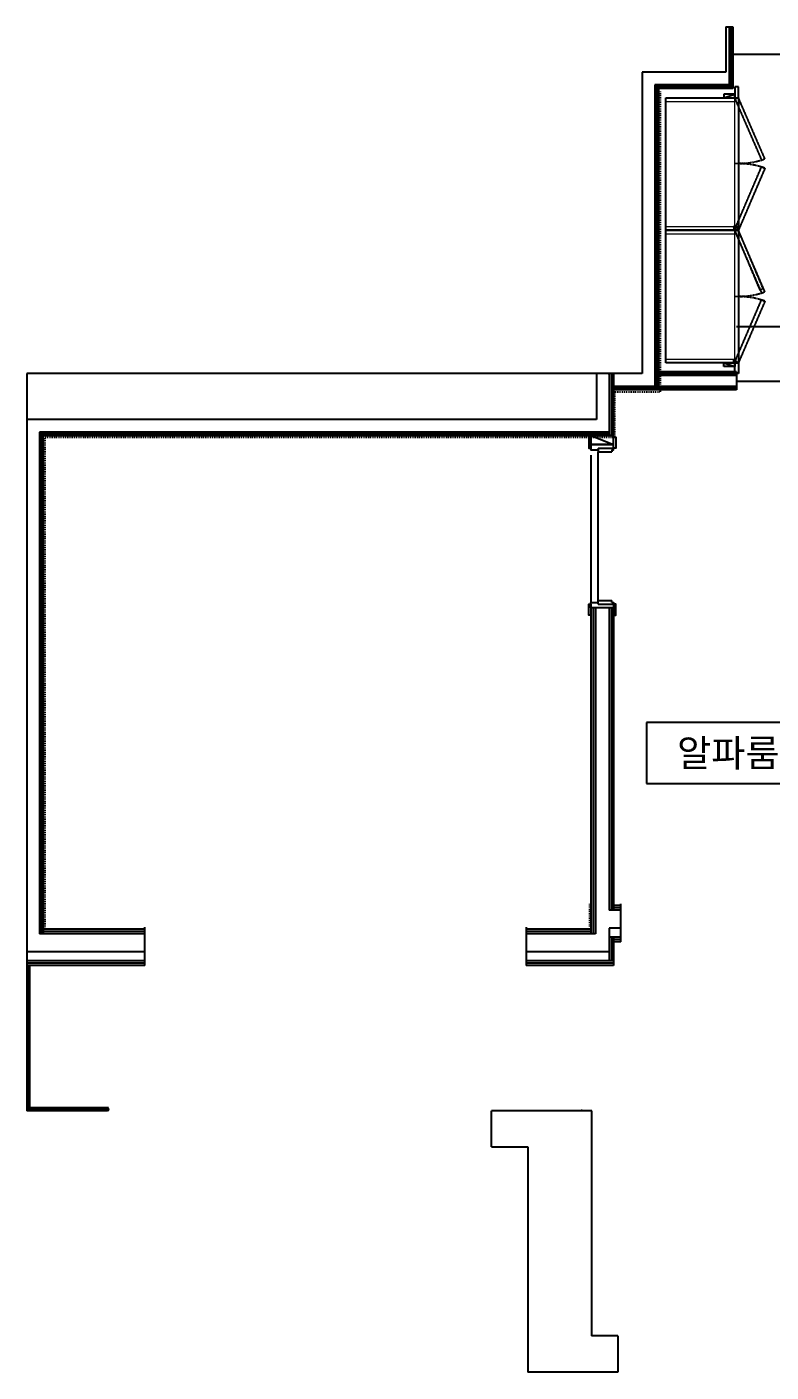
# Model space of a CAD drawing. Header units: millimetres. Extents: x 0 to 15563, y 0 to 9870.
# Drawn here: x 0 to 4100, y 660 to 8070 of the extents above; entities that cross this region are included whole.
import ezdxf
from ezdxf.enums import TextEntityAlignment as Align

# ---------------------------------------------------------------- set-up
doc = ezdxf.new("R2010")
doc.units = ezdxf.units.MM
for name, pattern in [('HIDDEN', [10, 5, -5]), ('주동원본-1$0$HID', [2.3, 1.5, -0.8]), ('주동원본-1$0$HIDDENX2', [0.75, 0.5, -0.25])]:
    doc.linetypes.add(name, pattern=pattern)
for name, color, linetype in [('A_TXT', 250, 'Continuous'), ('LEGN', 7, 'Continuous'), ('전용면적', 30, 'Continuous'), ('주동원본-1$0$A_DOOR', 5, 'Continuous'), ('주동원본-1$0$A_DRY', 5, 'Continuous'), ('주동원본-1$0$A_FUR', 15, 'Continuous'), ('주동원본-1$0$A_FUR-IN', 19, 'Continuous'), ('주동원본-1$0$A_HAT_P', 179, 'Continuous'), ('주동원본-1$0$A_INS', 8, 'Continuous'), ('주동원본-1$0$A_WIN', 126, 'Continuous'), ('주동원본-1$0$AS_CON', 10, 'Continuous')]:
    doc.layers.add(name, color=color, linetype=linetype)
doc.styles.add('돋음', font='')
doc.styles.get('돋음').set_extended_font_data('Dotum')

msp = doc.modelspace()

# ---------------------------------------------------------------- linework, layer by layer
for p, q in [((5152.5, 6417.5), (3910, 6417.5)), ((5152.5, 6117.5), (3910, 6117.5))]:
    msp.add_line(p, q)
at = {"layer": 'LEGN'}
for p, q in [((4342.8, 4238.2), (3413.3, 4238.2)), ((3413.3, 4238.2), (3413.3, 3902.3)), ((3413.3, 3902.3), (4342.8, 3902.3))]:
    msp.add_line(p, q, dxfattribs=at)
at = {"layer": '전용면적', "linetype": 'HIDDEN'}
for p, q in [((3490, 6060), (3490, 7720)), ((3240, 5810), (3240, 6060)), ((3240, 6060), (3490, 6060)), ((100, 5810), (3240, 5810)), ((100, 3110), (100, 5810)), ((3100, 3240), (3100, 3110))]:
    msp.add_line(p, q, dxfattribs=at)
at = {"layer": '주동원본-1$0$A_DOOR', "linetype": 'Continuous'}
msp.add_line((3107.5, 5820), (3232.5, 5770), dxfattribs=at)
at = {"layer": '주동원본-1$0$A_DOOR', "color": 8}
for p, q in [((3107.5, 5710), (3107.5, 4900)), ((3147.5, 4910), (3147.5, 5730))]:
    msp.add_line(p, q, dxfattribs=at)
at = {"layer": '주동원본-1$0$A_DOOR', "ltscale": 0.3}
for p, q in [((3147.5, 5750), (3147.5, 5730)), ((3147.5, 5750), (3232.5, 5750)), ((3147.5, 5730), (3222.5, 5730)), ((3222.5, 5740), (3222.5, 5730)), ((3147.5, 4890), (3147.5, 4910)), ((3147.5, 4910), (3222.5, 4910)), ((3222.5, 4900), (3222.5, 4910)), ((3147.5, 4890), (3232.5, 4890))]:
    msp.add_line(p, q, dxfattribs=at)
for points in [[(3107.5, 5750), (3107.5, 5810), (3095.5, 5810), (3095.5, 5750)], [(3232.5, 5750), (3232.5, 5810), (3244.5, 5810), (3244.5, 5750)], [(3107.5, 4890), (3107.5, 4830), (3095.5, 4830), (3095.5, 4890)], [(3232.5, 4890), (3232.5, 4830), (3244.5, 4830), (3244.5, 4890)]]:
    msp.add_lwpolyline(points, close=True, dxfattribs=at)
at = {"layer": '주동원본-1$0$A_DOOR', "linetype": 'Continuous'}
msp.add_lwpolyline([(3107.5, 5820), (3107.5, 5770), (3232.5, 5770), (3232.5, 5820)], close=True, dxfattribs=at)
at = {"layer": '주동원본-1$0$A_DOOR', "ltscale": 0.3}
for points in [[(3232.5, 5770), (3107.5, 5770), (3107.5, 5740), (3147.5, 5740)], [(3222.5, 5740), (3232.5, 5740), (3232.5, 5770)], [(3232.5, 4870), (3107.5, 4870), (3107.5, 4900), (3147.5, 4900)], [(3222.5, 4900), (3232.5, 4900), (3232.5, 4870)]]:
    msp.add_lwpolyline(points, dxfattribs=at)
at = {"layer": '주동원본-1$0$A_DRY'}
for p, q in [((3870, 8070), (3870, 7750)), ((3890, 8070), (3890, 7730)), ((3460, 7750), (3460, 6090)), ((3890, 7750), (3460, 7750)), ((3890, 7730), (3460, 7730)), ((3480, 7730), (3480, 6090)), ((3207.5, 6160), (3207.5, 5820)), ((3232.5, 6160), (3232.5, 5820)), ((3910, 6170), (3480, 6170)), ((3910, 6160), (3480, 6160)), ((3910, 6170), (3910, 6070)), ((3910, 6090), (3232.5, 6090)), ((3910, 6150), (3480, 6150)), ((3910, 6070), (3232.5, 6070)), ((70, 5837.5), (70, 3075)), ((3207.5, 5837.5), (70, 5837.5)), ((90, 5837.5), (90, 3075)), ((3232.5, 5817.5), (90, 5817.5)), ((3107.5, 4870), (3107.5, 3075)), ((3132.5, 4870), (3132.5, 3075)), ((3207.5, 4870), (3207.5, 3205)), ((3232.5, 4870), (3232.5, 3205)), ((3272.5, 3205), (3207.5, 3205)), ((3272.5, 3230), (3232.5, 3230)), ((650, 3075), (70, 3075)), ((650, 3100), (90, 3100)), ((3107.5, 3100), (2750, 3100)), ((3132.5, 3075), (2750, 3075)), ((3207.5, 3055), (3207.5, 2925)), ((3272.5, 3055), (3207.5, 3055)), ((3232.5, 3055), (3232.5, 2900)), ((3272.5, 3030), (3232.5, 3030)), ((650, 2925), (0, 2925)), ((650, 2900), (0, 2900)), ((3232.5, 2925), (2750, 2925)), ((3232.5, 2900), (2750, 2900))]:
    msp.add_line(p, q, dxfattribs=at)
at = {"layer": '주동원본-1$0$A_DRY', "color": 8}
for p, q in [((3880, 8070), (3880, 7750)), ((3890, 7740), (3460, 7740)), ((3470, 7730), (3470, 6090)), ((3220, 6160), (3220, 5820)), ((3910, 6080), (3232.5, 6080)), ((80, 5837.5), (80, 3075)), ((3207.5, 5827.5), (90, 5827.5)), ((3120, 4870), (3120, 3075)), ((3220, 4870), (3220, 3205)), ((3272.5, 3217.5), (3232.5, 3217.5)), ((650, 3087.5), (90, 3087.5)), ((3107.5, 3087.5), (2750, 3087.5)), ((3220, 3055), (3220, 2925)), ((3272.5, 3042.5), (3232.5, 3042.5)), ((650, 2912.5), (0, 2912.5)), ((3232.5, 2912.5), (2750, 2912.5))]:
    msp.add_line(p, q, dxfattribs=at)
at = {"layer": '주동원본-1$0$A_FUR', "color": 8, "linetype": '주동원본-1$0$HID', "ltscale": 0.7}
for p, q in [((3910, 6975, 0), (3891.2, 6968.1, 0)), ((3891.2, 6968.1, 0), (4037.4, 6621.4, 0)), ((4056.2, 6628.3, 0), (3910, 6975, 0)), ((4037.4, 6621.4, 0), (4056.2, 6628.3, 0))]:
    msp.add_line(p, q, dxfattribs=at)
at = {"layer": '주동원본-1$0$A_FUR', "lineweight": 0}
for p, q in [((3910, 6230, 0), (3890, 6230, 0)), ((3890, 6230, 0), (3890, 6230, 0)), ((3890, 6230, 0), (3910, 6230, 0)), ((3910, 6230, 0), (3910, 6230, 0))]:
    msp.add_line(p, q, dxfattribs=at)
at = {"layer": '주동원본-1$0$A_FUR-IN'}
for p, q in [((3920, 7740), (3900, 7740)), ((3900, 7740), (3900, 7680)), ((3920, 7680), (3920, 7740)), ((3520, 7680), (3920, 7680)), ((3520, 6950), (3520, 7680)), ((3840, 7680), (3900, 7700)), ((3900, 7700), (3840, 7700)), ((3840, 7700), (3840, 7680)), ((3840, 7680), (3900, 7680)), ((3900, 7680), (3900, 7700)), ((3900, 7680), (3920, 7680)), ((3920, 7680), (3920, 6950)), ((3520, 6950), (3920, 6950)), ((3520, 6220), (3520, 6950)), ((3920, 6950), (3520, 6950)), ((3920, 6950), (3920, 6220)), ((3920, 6220), (3520, 6220)), ((3840, 6220), (3900, 6200)), ((3840, 6200), (3840, 6220)), ((3840, 6220), (3900, 6220)), ((3900, 6200), (3840, 6200)), ((3900, 6220), (3900, 6200)), ((3900, 6160), (3900, 6220)), ((3900, 6220), (3920, 6220)), ((3920, 6160), (3900, 6160)), ((3920, 6220), (3920, 6160))]:
    msp.add_line(p, q, dxfattribs=at)
at = {"layer": '주동원본-1$0$A_FUR-IN', "lineweight": 0}
for p, q in [((3520, 7660), (3900, 7660)), ((3900, 7317.5), (3900, 7680)), ((3900, 7680), (3920, 7680)), ((3920, 7680), (3900, 7680)), ((3900, 7680), (3900, 7680)), ((3900, 7680), (3920, 7680)), ((3920, 7680), (3920, 7317.5)), ((3920, 7680), (3920, 7680)), ((3920, 7317.5), (3900, 7317.5)), ((3900, 6950), (3900, 7317.5)), ((3900, 7317.5), (3920, 7317.5)), ((3920, 7317.5), (3920, 6950)), ((3520, 6970), (3900, 6970)), ((3520, 6930), (3900, 6930)), ((3900, 6585), (3900, 6950)), ((3900, 6950), (3920, 6950)), ((3920, 6950), (3900, 6950)), ((3920, 6950), (3920, 6585)), ((3920, 6585), (3900, 6585)), ((3900, 6220), (3900, 6585)), ((3900, 6585), (3920, 6585)), ((3920, 6585), (3920, 6220)), ((3520, 6240), (3900, 6240)), ((3920, 6220), (3900, 6220)), ((3900, 6220), (3900, 6220)), ((3900, 6220), (3920, 6220)), ((3920, 6220), (3900, 6220)), ((3920, 6220), (3920, 6220))]:
    msp.add_line(p, q, dxfattribs=at)
at = {"layer": '주동원본-1$0$A_FUR-IN', "color": 1, "linetype": '주동원본-1$0$HIDDENX2', "ltscale": 2}
for p, q in [((3920, 7680), (3901.2, 7673.1)), ((3901.2, 7673.1), (4047.4, 7336.4)), ((4066.2, 7343.3), (3920, 7680)), ((4047.4, 7336.4), (4066.2, 7343.3)), ((3901.2, 6956.8), (4047.4, 7298.5)), ((4066.2, 7291.7), (3920, 6950)), ((4047.4, 7298.5), (4066.2, 7291.7)), ((3920, 6950), (3901.2, 6956.8)), ((3920, 6950), (3901.2, 6943.1)), ((3901.2, 6943.1), (4047.4, 6603.9)), ((4066.2, 6610.8), (3920, 6950)), ((4047.4, 6603.9), (4066.2, 6610.8)), ((3901.2, 6226.8), (4047.4, 6566)), ((4066.2, 6559.2), (3920, 6220)), ((4047.4, 6566), (4066.2, 6559.2)), ((3920, 6220), (3901.2, 6226.8))]:
    msp.add_line(p, q, dxfattribs=at)
for centre, start, end in [((3920, 7745), 270, 290), ((3920, 6890), 70, 90), ((3920, 7012.5), 270, 290), ((3920, 6157.5), 70, 90)]:
    msp.add_arc(centre, 427.5, start, end, dxfattribs=at)
at = {"layer": '주동원본-1$0$A_HAT_P', "ltscale": 0.7}
msp.add_line((4910, 7917.5), (3890, 7917.5), dxfattribs=at)
at = {"layer": '주동원본-1$0$A_INS', "ltscale": 0.7}
for p, q in [((3137.5, 6157.5), (3137.5, 5907.5)), ((3137.5, 5907.5), (0, 5907.5)), ((3272.5, 3105), (3207.5, 3105)), ((3207.5, 3105), (3207.5, 3055)), ((650, 2975), (0, 2975)), ((3207.5, 2975), (2750, 2975)), ((4.1, 2897.2), (10.9, 2899.1)), ((10.9, 2893.4), (4.1, 2895.3)), ((4.1, 2889.7), (10.9, 2891.6)), ((10.9, 2885.9), (4.1, 2887.8)), ((4.1, 2882.2), (10.9, 2884.1)), ((10.9, 2878.4), (4.1, 2880.3)), ((4.1, 2874.7), (10.9, 2876.6)), ((10.9, 2870.9), (4.1, 2872.8)), ((4.1, 2867.2), (10.9, 2869.1)), ((10.9, 2863.4), (4.1, 2865.3)), ((4.1, 2859.7), (10.9, 2861.6)), ((10.9, 2855.9), (4.1, 2857.8)), ((4.1, 2852.2), (10.9, 2854.1)), ((10.9, 2848.4), (4.1, 2850.3)), ((4.1, 2844.7), (10.9, 2846.6)), ((10.9, 2840.9), (4.1, 2842.8)), ((4.1, 2837.2), (10.9, 2839.1)), ((10.9, 2833.4), (4.1, 2835.3)), ((4.1, 2829.7), (10.9, 2831.6)), ((10.9, 2825.9), (4.1, 2827.8)), ((4.1, 2822.2), (10.9, 2824.1)), ((10.9, 2818.4), (4.1, 2820.3)), ((4.1, 2814.7), (10.9, 2816.6)), ((10.9, 2810.9), (4.1, 2812.8)), ((4.1, 2807.2), (10.9, 2809.1)), ((10.9, 2803.4), (4.1, 2805.3)), ((4.1, 2799.7), (10.9, 2801.6)), ((10.9, 2795.9), (4.1, 2797.8)), ((4.1, 2792.2), (10.9, 2794.1)), ((10.9, 2788.4), (4.1, 2790.3)), ((4.1, 2784.7), (10.9, 2786.6)), ((10.9, 2780.9), (4.1, 2782.8)), ((4.1, 2777.2), (10.9, 2779.1)), ((10.9, 2773.4), (4.1, 2775.3)), ((4.1, 2769.7), (10.9, 2771.6)), ((10.9, 2765.9), (4.1, 2767.8)), ((4.1, 2762.2), (10.9, 2764.1)), ((10.9, 2758.4), (4.1, 2760.3)), ((4.1, 2754.7), (10.9, 2756.6)), ((10.9, 2750.9), (4.1, 2752.8)), ((4.1, 2747.2), (10.9, 2749.1)), ((10.9, 2743.4), (4.1, 2745.3)), ((4.1, 2739.7), (10.9, 2741.6)), ((10.9, 2735.9), (4.1, 2737.8)), ((4.1, 2732.2), (10.9, 2734.1)), ((10.9, 2728.4), (4.1, 2730.3)), ((4.1, 2724.7), (10.9, 2726.6)), ((10.9, 2720.9), (4.1, 2722.8)), ((4.1, 2717.2), (10.9, 2719.1)), ((10.9, 2713.4), (4.1, 2715.3)), ((4.1, 2709.7), (10.9, 2711.6)), ((10.9, 2705.9), (4.1, 2707.8)), ((4.1, 2702.2), (10.9, 2704.1)), ((10.9, 2698.4), (4.1, 2700.3)), ((4.1, 2694.7), (10.9, 2696.6)), ((10.9, 2690.9), (4.1, 2692.8)), ((4.1, 2687.2), (10.9, 2689.1)), ((10.9, 2683.4), (4.1, 2685.3)), ((4.1, 2679.7), (10.9, 2681.6)), ((10.9, 2675.9), (4.1, 2677.8)), ((4.1, 2672.2), (10.9, 2674.1)), ((10.9, 2668.4), (4.1, 2670.3)), ((4.1, 2664.7), (10.9, 2666.6)), ((10.9, 2660.9), (4.1, 2662.8)), ((4.1, 2657.2), (10.9, 2659.1)), ((10.9, 2653.4), (4.1, 2655.3)), ((4.1, 2649.7), (10.9, 2651.6)), ((10.9, 2645.9), (4.1, 2647.8)), ((4.1, 2642.2), (10.9, 2644.1)), ((10.9, 2638.4), (4.1, 2640.3)), ((4.1, 2634.7), (10.9, 2636.6)), ((10.9, 2630.9), (4.1, 2632.8)), ((4.1, 2627.2), (10.9, 2629.1)), ((10.9, 2623.4), (4.1, 2625.3)), ((4.1, 2619.7), (10.9, 2621.6)), ((10.9, 2615.9), (4.1, 2617.8)), ((4.1, 2612.2), (10.9, 2614.1)), ((10.9, 2608.4), (4.1, 2610.3)), ((4.1, 2604.7), (10.9, 2606.6)), ((10.9, 2600.9), (4.1, 2602.8)), ((4.1, 2597.2), (10.9, 2599.1)), ((10.9, 2593.4), (4.1, 2595.3)), ((4.1, 2589.7), (10.9, 2591.6)), ((10.9, 2585.9), (4.1, 2587.8)), ((4.1, 2582.2), (10.9, 2584.1)), ((10.9, 2578.4), (4.1, 2580.3)), ((4.1, 2574.7), (10.9, 2576.6)), ((10.9, 2570.9), (4.1, 2572.8)), ((4.1, 2567.2), (10.9, 2569.1)), ((10.9, 2563.4), (4.1, 2565.3)), ((4.1, 2559.7), (10.9, 2561.6)), ((10.9, 2555.9), (4.1, 2557.8)), ((4.1, 2552.2), (10.9, 2554.1)), ((10.9, 2548.4), (4.1, 2550.3)), ((4.1, 2544.7), (10.9, 2546.6)), ((10.9, 2540.9), (4.1, 2542.8)), ((4.1, 2537.2), (10.9, 2539.1)), ((10.9, 2533.4), (4.1, 2535.3)), ((4.1, 2529.7), (10.9, 2531.6)), ((10.9, 2525.9), (4.1, 2527.8)), ((4.1, 2522.2), (10.9, 2524.1)), ((10.9, 2518.4), (4.1, 2520.3)), ((4.1, 2514.7), (10.9, 2516.6)), ((10.9, 2510.9), (4.1, 2512.8)), ((4.1, 2507.2), (10.9, 2509.1)), ((10.9, 2503.4), (4.1, 2505.3)), ((4.1, 2499.7), (10.9, 2501.6)), ((10.9, 2495.9), (4.1, 2497.8)), ((4.1, 2492.2), (10.9, 2494.1)), ((10.9, 2488.4), (4.1, 2490.3)), ((4.1, 2484.7), (10.9, 2486.6)), ((10.9, 2480.9), (4.1, 2482.8)), ((4.1, 2477.2), (10.9, 2479.1)), ((10.9, 2473.4), (4.1, 2475.3)), ((4.1, 2469.7), (10.9, 2471.6)), ((10.9, 2465.9), (4.1, 2467.8)), ((4.1, 2462.2), (10.9, 2464.1)), ((10.9, 2458.4), (4.1, 2460.3)), ((4.1, 2454.7), (10.9, 2456.6)), ((10.9, 2450.9), (4.1, 2452.8)), ((4.1, 2447.2), (10.9, 2449.1)), ((10.9, 2443.4), (4.1, 2445.3)), ((4.1, 2439.7), (10.9, 2441.6)), ((10.9, 2435.9), (4.1, 2437.8)), ((4.1, 2432.2), (10.9, 2434.1)), ((10.9, 2428.4), (4.1, 2430.3)), ((4.1, 2424.7), (10.9, 2426.6)), ((10.9, 2420.9), (4.1, 2422.8)), ((4.1, 2417.2), (10.9, 2419.1)), ((10.9, 2413.4), (4.1, 2415.3)), ((4.1, 2409.7), (10.9, 2411.6)), ((10.9, 2405.9), (4.1, 2407.8)), ((4.1, 2402.2), (10.9, 2404.1)), ((10.9, 2398.4), (4.1, 2400.3)), ((4.1, 2394.7), (10.9, 2396.6)), ((10.9, 2390.9), (4.1, 2392.8)), ((4.1, 2387.2), (10.9, 2389.1)), ((10.9, 2383.4), (4.1, 2385.3)), ((4.1, 2379.7), (10.9, 2381.6)), ((10.9, 2375.9), (4.1, 2377.8)), ((4.1, 2372.2), (10.9, 2374.1)), ((10.9, 2368.4), (4.1, 2370.3)), ((4.1, 2364.7), (10.9, 2366.6)), ((10.9, 2360.9), (4.1, 2362.8)), ((4.1, 2357.2), (10.9, 2359.1)), ((10.9, 2353.4), (4.1, 2355.3)), ((4.1, 2349.7), (10.9, 2351.6)), ((10.9, 2345.9), (4.1, 2347.8)), ((4.1, 2342.2), (10.9, 2344.1)), ((10.9, 2338.4), (4.1, 2340.3)), ((4.1, 2334.7), (10.9, 2336.6)), ((10.9, 2330.9), (4.1, 2332.8)), ((4.1, 2327.2), (10.9, 2329.1)), ((10.9, 2323.4), (4.1, 2325.3)), ((4.1, 2319.7), (10.9, 2321.6)), ((10.9, 2315.9), (4.1, 2317.8)), ((4.1, 2312.2), (10.9, 2314.1)), ((10.9, 2308.4), (4.1, 2310.3)), ((4.1, 2304.7), (10.9, 2306.6)), ((10.9, 2300.9), (4.1, 2302.8)), ((4.1, 2297.2), (10.9, 2299.1)), ((10.9, 2293.4), (4.1, 2295.3)), ((4.1, 2289.7), (10.9, 2291.6)), ((10.9, 2285.9), (4.1, 2287.8)), ((4.1, 2282.2), (10.9, 2284.1)), ((10.9, 2278.4), (4.1, 2280.3)), ((4.1, 2274.7), (10.9, 2276.6)), ((10.9, 2270.9), (4.1, 2272.8)), ((4.1, 2267.2), (10.9, 2269.1)), ((10.9, 2263.4), (4.1, 2265.3)), ((4.1, 2259.7), (10.9, 2261.6)), ((10.9, 2255.9), (4.1, 2257.8)), ((4.1, 2252.2), (10.9, 2254.1)), ((10.9, 2248.4), (4.1, 2250.3)), ((4.1, 2244.7), (10.9, 2246.6)), ((10.9, 2240.9), (4.1, 2242.8)), ((4.1, 2237.2), (10.9, 2239.1)), ((10.9, 2233.4), (4.1, 2235.3)), ((4.1, 2229.7), (10.9, 2231.6)), ((10.9, 2225.9), (4.1, 2227.8)), ((4.1, 2222.2), (10.9, 2224.1)), ((10.9, 2218.4), (4.1, 2220.3)), ((4.1, 2214.7), (10.9, 2216.6)), ((10.9, 2210.9), (4.1, 2212.8)), ((4.1, 2207.2), (10.9, 2209.1)), ((10.9, 2203.4), (4.1, 2205.3)), ((4.1, 2199.7), (10.9, 2201.6)), ((10.9, 2195.9), (4.1, 2197.8)), ((4.1, 2192.2), (10.9, 2194.1)), ((10.9, 2188.4), (4.1, 2190.3)), ((4.1, 2184.7), (10.9, 2186.6)), ((10.9, 2180.9), (4.1, 2182.8)), ((4.1, 2177.2), (10.9, 2179.1)), ((10.9, 2173.4), (4.1, 2175.3)), ((4.1, 2169.7), (10.9, 2171.6)), ((10.9, 2165.9), (4.1, 2167.8)), ((4.1, 2162.2), (10.9, 2164.1)), ((10.9, 2158.4), (4.1, 2160.3)), ((4.1, 2154.7), (10.9, 2156.6)), ((10.9, 2150.9), (4.1, 2152.8)), ((4.1, 2147.2), (10.9, 2149.1)), ((10.9, 2143.4), (4.1, 2145.3)), ((4.1, 2139.7), (10.9, 2141.6)), ((10.9, 2135.9), (4.1, 2137.8)), ((4.1, 2132.2), (10.9, 2134.1)), ((10.9, 2128.4), (4.1, 2130.3)), ((4.1, 2124.7), (10.9, 2126.6)), ((10.9, 2120.9), (4.1, 2122.8)), ((4.1, 2117.2), (10.9, 2119.1)), ((10.9, 2113.4), (4.1, 2115.3)), ((4.1, 2109.7), (10.9, 2111.6)), ((10.9, 2105.9), (4.1, 2107.8)), ((4.1, 2102.2), (10.9, 2104.1)), ((15.9, 2104.1), (17.8, 2110.9)), ((19.7, 2110.9), (21.6, 2104.1)), ((23.4, 2104.1), (25.3, 2110.9)), ((27.2, 2110.9), (29.1, 2104.1)), ((30.9, 2104.1), (32.8, 2110.9)), ((34.7, 2110.9), (36.6, 2104.1)), ((38.4, 2104.1), (40.3, 2110.9)), ((42.2, 2110.9), (44.1, 2104.1)), ((45.9, 2104.1), (47.8, 2110.9)), ((49.7, 2110.9), (51.6, 2104.1)), ((53.4, 2104.1), (55.3, 2110.9)), ((57.2, 2110.9), (59.1, 2104.1)), ((60.9, 2104.1), (62.8, 2110.9)), ((64.7, 2110.9), (66.6, 2104.1)), ((68.4, 2104.1), (70.3, 2110.9)), ((72.2, 2110.9), (74.1, 2104.1)), ((75.9, 2104.1), (77.8, 2110.9)), ((79.7, 2110.9), (81.6, 2104.1)), ((83.4, 2104.1), (85.3, 2110.9)), ((87.2, 2110.9), (89.1, 2104.1)), ((90.9, 2104.1), (92.8, 2110.9)), ((94.7, 2110.9), (96.6, 2104.1)), ((98.4, 2104.1), (100.3, 2110.9)), ((102.2, 2110.9), (104.1, 2104.1)), ((105.9, 2104.1), (107.8, 2110.9)), ((109.7, 2110.9), (111.6, 2104.1)), ((113.4, 2104.1), (115.3, 2110.9)), ((117.2, 2110.9), (119.1, 2104.1)), ((120.9, 2104.1), (122.8, 2110.9)), ((124.7, 2110.9), (126.6, 2104.1)), ((128.4, 2104.1), (130.3, 2110.9)), ((132.2, 2110.9), (134.1, 2104.1)), ((135.9, 2104.1), (137.8, 2110.9)), ((139.7, 2110.9), (141.6, 2104.1)), ((143.4, 2104.1), (145.3, 2110.9)), ((147.2, 2110.9), (149.1, 2104.1)), ((150.9, 2104.1), (152.8, 2110.9)), ((154.7, 2110.9), (156.6, 2104.1)), ((158.4, 2104.1), (160.3, 2110.9)), ((162.2, 2110.9), (164.1, 2104.1)), ((165.9, 2104.1), (167.8, 2110.9)), ((169.7, 2110.9), (171.6, 2104.1)), ((173.4, 2104.1), (175.3, 2110.9)), ((177.2, 2110.9), (179.1, 2104.1)), ((180.9, 2104.1), (182.8, 2110.9)), ((184.7, 2110.9), (186.6, 2104.1)), ((188.4, 2104.1), (190.3, 2110.9)), ((192.2, 2110.9), (194.1, 2104.1)), ((195.9, 2104.1), (197.8, 2110.9)), ((199.7, 2110.9), (201.6, 2104.1)), ((203.4, 2104.1), (205.3, 2110.9)), ((207.2, 2110.9), (209.1, 2104.1)), ((210.9, 2104.1), (212.8, 2110.9)), ((214.7, 2110.9), (216.6, 2104.1)), ((218.4, 2104.1), (220.3, 2110.9)), ((222.2, 2110.9), (224.1, 2104.1)), ((225.9, 2104.1), (227.8, 2110.9)), ((229.7, 2110.9), (231.6, 2104.1)), ((233.4, 2104.1), (235.3, 2110.9)), ((237.2, 2110.9), (239.1, 2104.1)), ((240.9, 2104.1), (242.8, 2110.9)), ((244.7, 2110.9), (246.6, 2104.1)), ((248.4, 2104.1), (250.3, 2110.9)), ((252.2, 2110.9), (254.1, 2104.1)), ((255.9, 2104.1), (257.8, 2110.9)), ((259.7, 2110.9), (261.6, 2104.1)), ((263.4, 2104.1), (265.3, 2110.9)), ((267.2, 2110.9), (269.1, 2104.1)), ((270.9, 2104.1), (272.8, 2110.9)), ((274.7, 2110.9), (276.6, 2104.1)), ((278.4, 2104.1), (280.3, 2110.9)), ((282.2, 2110.9), (284.1, 2104.1)), ((285.9, 2104.1), (287.8, 2110.9)), ((289.7, 2110.9), (291.6, 2104.1)), ((293.4, 2104.1), (295.3, 2110.9)), ((297.2, 2110.9), (299.1, 2104.1)), ((300.9, 2104.1), (302.8, 2110.9)), ((304.7, 2110.9), (306.6, 2104.1)), ((308.4, 2104.1), (310.3, 2110.9)), ((312.2, 2110.9), (314.1, 2104.1)), ((315.9, 2104.1), (317.8, 2110.9)), ((319.7, 2110.9), (321.6, 2104.1)), ((323.4, 2104.1), (325.3, 2110.9)), ((327.2, 2110.9), (329.1, 2104.1)), ((330.9, 2104.1), (332.8, 2110.9)), ((334.7, 2110.9), (336.6, 2104.1)), ((338.4, 2104.1), (340.3, 2110.9)), ((342.2, 2110.9), (344.1, 2104.1)), ((345.9, 2104.1), (347.8, 2110.9)), ((349.7, 2110.9), (351.6, 2104.1)), ((353.4, 2104.1), (355.3, 2110.9)), ((357.2, 2110.9), (359.1, 2104.1)), ((360.9, 2104.1), (362.8, 2110.9)), ((364.7, 2110.9), (366.6, 2104.1)), ((368.4, 2104.1), (370.3, 2110.9)), ((372.2, 2110.9), (374.1, 2104.1)), ((375.9, 2104.1), (377.8, 2110.9)), ((379.7, 2110.9), (381.6, 2104.1)), ((383.4, 2104.1), (385.3, 2110.9)), ((387.2, 2110.9), (389.1, 2104.1)), ((390.9, 2104.1), (392.8, 2110.9)), ((394.7, 2110.9), (396.6, 2104.1)), ((398.4, 2104.1), (400.3, 2110.9)), ((402.2, 2110.9), (404.1, 2104.1)), ((405.9, 2104.1), (407.8, 2110.9)), ((409.7, 2110.9), (411.6, 2104.1)), ((413.4, 2104.1), (415.3, 2110.9)), ((417.2, 2110.9), (419.1, 2104.1)), ((420.9, 2104.1), (422.8, 2110.9)), ((424.7, 2110.9), (426.6, 2104.1)), ((428.4, 2104.1), (430.3, 2110.9)), ((432.2, 2110.9), (434.1, 2104.1)), ((435.9, 2104.1), (437.8, 2110.9)), ((439.7, 2110.9), (441.6, 2104.1)), ((443.4, 2104.1), (445.3, 2110.9)), ((447.2, 2110.9), (449.1, 2104.1))]:
    msp.add_line(p, q, dxfattribs=at)
at = {"layer": '주동원본-1$0$A_INS', "ltscale": 0.5}
for p in [(15, 2900), (450, 2115)]:
    msp.add_line(p, (15, 2115), dxfattribs=at)
at = {"layer": '주동원본-1$0$A_INS', "ltscale": 0.7}
for centre, radius, start, end in [((3193.5, 6155), 14, 0.00691, 20.92839), ((3, 2900), 3, 180.00691, 290.77887), ((3, 2892.5), 3, 69.22113, 179.99309), ((3, 2892.5), 3, 180.00691, 290.77887), ((12, 2896.2), 3, 249.21422, 110.78578), ((12, 2888.7), 3, 249.21422, 110.78578), ((3, 2885), 3, 69.22113, 179.99309), ((3, 2885), 3, 180.00691, 290.77887), ((3, 2877.5), 3, 69.22113, 179.99309), ((3, 2877.5), 3, 180.00691, 290.77887), ((3, 2870), 3, 69.22113, 179.99309), ((3, 2870), 3, 180.00691, 290.77887), ((3, 2862.5), 3, 69.22113, 179.99309), ((3, 2862.5), 3, 180.00691, 290.77887), ((3, 2855), 3, 69.22113, 179.99309), ((3, 2855), 3, 180.00691, 290.77887), ((3, 2847.5), 3, 69.22113, 179.99309), ((3, 2847.5), 3, 180.00691, 290.77887), ((3, 2840), 3, 69.22113, 179.99309), ((3, 2840), 3, 180.00691, 290.77887), ((3, 2832.5), 3, 69.22113, 179.99309), ((3, 2832.5), 3, 180.00691, 290.77887), ((3, 2825), 3, 69.22113, 179.99309), ((3, 2825), 3, 180.00691, 290.77887), ((3, 2817.5), 3, 69.22113, 179.99309), ((3, 2817.5), 3, 180.00691, 290.77887), ((12, 2881.2), 3, 249.21422, 110.78578), ((12, 2873.7), 3, 249.21422, 110.78578), ((12, 2866.2), 3, 249.21422, 110.78578), ((12, 2858.7), 3, 249.21422, 110.78578), ((12, 2851.2), 3, 249.21422, 110.78578), ((12, 2843.7), 3, 249.21422, 110.78578), ((12, 2836.2), 3, 249.21422, 110.78578), ((12, 2828.7), 3, 249.21422, 110.78578), ((12, 2821.2), 3, 249.21422, 110.78578), ((12, 2813.7), 3, 249.21422, 110.78578), ((3, 2810), 3, 69.22113, 179.99309), ((3, 2810), 3, 180.00691, 290.77887), ((3, 2802.5), 3, 69.22113, 179.99309), ((3, 2802.5), 3, 180.00691, 290.77887), ((3, 2795), 3, 69.22113, 179.99309), ((3, 2795), 3, 180.00691, 290.77887), ((3, 2787.5), 3, 69.22113, 179.99309), ((3, 2787.5), 3, 180.00691, 290.77887), ((3, 2780), 3, 69.22113, 179.99309), ((3, 2780), 3, 180.00691, 290.77887), ((3, 2772.5), 3, 69.22113, 179.99309), ((3, 2772.5), 3, 180.00691, 290.77887), ((3, 2765), 3, 69.22113, 179.99309), ((3, 2765), 3, 180.00691, 290.77887), ((3, 2757.5), 3, 69.22113, 179.99309), ((3, 2757.5), 3, 180.00691, 290.77887), ((3, 2750), 3, 69.22113, 179.99309), ((3, 2750), 3, 180.00691, 290.77887), ((3, 2742.5), 3, 69.22113, 179.99309), ((3, 2742.5), 3, 180.00691, 290.77887), ((12, 2806.2), 3, 249.21422, 110.78578), ((12, 2798.7), 3, 249.21422, 110.78578), ((12, 2791.2), 3, 249.21422, 110.78578), ((12, 2783.7), 3, 249.21422, 110.78578), ((12, 2776.2), 3, 249.21422, 110.78578), ((12, 2768.7), 3, 249.21422, 110.78578), ((12, 2761.2), 3, 249.21422, 110.78578), ((12, 2753.7), 3, 249.21422, 110.78578), ((12, 2746.2), 3, 249.21422, 110.78578), ((12, 2738.7), 3, 249.21422, 110.78578), ((3, 2735), 3, 69.22113, 179.99309), ((3, 2735), 3, 180.00691, 290.77887), ((3, 2727.5), 3, 69.22113, 179.99309), ((3, 2727.5), 3, 180.00691, 290.77887), ((3, 2720), 3, 69.22113, 179.99309), ((3, 2720), 3, 180.00691, 290.77887), ((3, 2712.5), 3, 69.22113, 179.99309), ((3, 2712.5), 3, 180.00691, 290.77887), ((3, 2705), 3, 69.22113, 179.99309), ((3, 2705), 3, 180.00691, 290.77887), ((3, 2697.5), 3, 69.22113, 179.99309), ((3, 2697.5), 3, 180.00691, 290.77887), ((3, 2690), 3, 69.22113, 179.99309), ((3, 2690), 3, 180.00691, 290.77887), ((3, 2682.5), 3, 69.22113, 179.99309), ((3, 2682.5), 3, 180.00691, 290.77887), ((3, 2675), 3, 69.22113, 179.99309), ((3, 2675), 3, 180.00691, 290.77887), ((3, 2667.5), 3, 69.22113, 179.99309), ((12, 2731.2), 3, 249.21422, 110.78578), ((12, 2723.7), 3, 249.21422, 110.78578), ((12, 2716.2), 3, 249.21422, 110.78578), ((12, 2708.7), 3, 249.21422, 110.78578), ((12, 2701.2), 3, 249.21422, 110.78578), ((12, 2693.7), 3, 249.21422, 110.78578), ((12, 2686.2), 3, 249.21422, 110.78578), ((12, 2678.7), 3, 249.21422, 110.78578), ((12, 2671.2), 3, 249.21422, 110.78578), ((3, 2667.5), 3, 180.00691, 290.77887), ((3, 2660), 3, 69.22113, 179.99309), ((3, 2660), 3, 180.00691, 290.77887), ((3, 2652.5), 3, 69.22113, 179.99309), ((3, 2652.5), 3, 180.00691, 290.77887), ((3, 2645), 3, 69.22113, 179.99309), ((3, 2645), 3, 180.00691, 290.77887), ((3, 2637.5), 3, 69.22113, 179.99309), ((3, 2637.5), 3, 180.00691, 290.77887), ((3, 2630), 3, 69.22113, 179.99309), ((3, 2630), 3, 180.00691, 290.77887), ((3, 2622.5), 3, 69.22113, 179.99309), ((3, 2622.5), 3, 180.00691, 290.77887), ((3, 2615), 3, 69.22113, 179.99309), ((3, 2615), 3, 180.00691, 290.77887), ((3, 2607.5), 3, 69.22113, 179.99309), ((3, 2607.5), 3, 180.00691, 290.77887), ((3, 2600), 3, 69.22113, 179.99309), ((3, 2600), 3, 180.00691, 290.77887), ((3, 2592.5), 3, 69.22113, 179.99309), ((12, 2663.7), 3, 249.21422, 110.78578), ((12, 2656.2), 3, 249.21422, 110.78578), ((12, 2648.7), 3, 249.21422, 110.78578), ((12, 2641.2), 3, 249.21422, 110.78578), ((12, 2633.7), 3, 249.21422, 110.78578), ((12, 2626.2), 3, 249.21422, 110.78578), ((12, 2618.7), 3, 249.21422, 110.78578), ((12, 2611.2), 3, 249.21422, 110.78578), ((12, 2603.7), 3, 249.21422, 110.78578), ((12, 2596.2), 3, 249.21422, 110.78578), ((3, 2592.5), 3, 180.00691, 290.77887), ((3, 2585), 3, 69.22113, 179.99309), ((3, 2585), 3, 180.00691, 290.77887), ((3, 2577.5), 3, 69.22113, 179.99309), ((3, 2577.5), 3, 180.00691, 290.77887), ((3, 2570), 3, 69.22113, 179.99309), ((3, 2570), 3, 180.00691, 290.77887), ((3, 2562.5), 3, 69.22113, 179.99309), ((3, 2562.5), 3, 180.00691, 290.77887), ((3, 2555), 3, 69.22113, 179.99309), ((3, 2555), 3, 180.00691, 290.77887), ((3, 2547.5), 3, 69.22113, 179.99309), ((3, 2547.5), 3, 180.00691, 290.77887), ((3, 2540), 3, 69.22113, 179.99309), ((3, 2540), 3, 180.00691, 290.77887), ((3, 2532.5), 3, 69.22113, 179.99309), ((3, 2532.5), 3, 180.00691, 290.77887), ((3, 2525), 3, 69.22113, 179.99309), ((3, 2525), 3, 180.00691, 290.77887), ((3, 2517.5), 3, 69.22113, 179.99309), ((12, 2588.7), 3, 249.21422, 110.78578), ((12, 2581.2), 3, 249.21422, 110.78578), ((12, 2573.7), 3, 249.21422, 110.78578), ((12, 2566.2), 3, 249.21422, 110.78578), ((12, 2558.7), 3, 249.21422, 110.78578), ((12, 2551.2), 3, 249.21422, 110.78578), ((12, 2543.7), 3, 249.21422, 110.78578), ((12, 2536.2), 3, 249.21422, 110.78578), ((12, 2528.7), 3, 249.21422, 110.78578), ((12, 2521.2), 3, 249.21422, 110.78578), ((3, 2517.5), 3, 180.00691, 290.77887), ((3, 2510), 3, 69.22113, 179.99309), ((3, 2510), 3, 180.00691, 290.77887), ((3, 2502.5), 3, 69.22113, 179.99309), ((3, 2502.5), 3, 180.00691, 290.77887), ((3, 2495), 3, 69.22113, 179.99309), ((3, 2495), 3, 180.00691, 290.77887), ((3, 2487.5), 3, 69.22113, 179.99309), ((3, 2487.5), 3, 180.00691, 290.77887), ((3, 2480), 3, 69.22113, 179.99309), ((3, 2480), 3, 180.00691, 290.77887), ((3, 2472.5), 3, 69.22113, 179.99309), ((3, 2472.5), 3, 180.00691, 290.77887), ((3, 2465), 3, 69.22113, 179.99309), ((3, 2465), 3, 180.00691, 290.77887), ((3, 2457.5), 3, 69.22113, 179.99309), ((3, 2457.5), 3, 180.00691, 290.77887), ((3, 2450), 3, 69.22113, 179.99309), ((3, 2450), 3, 180.00691, 290.77887), ((3, 2442.5), 3, 69.22113, 179.99309), ((12, 2513.7), 3, 249.21422, 110.78578), ((12, 2506.2), 3, 249.21422, 110.78578), ((12, 2498.7), 3, 249.21422, 110.78578), ((12, 2491.2), 3, 249.21422, 110.78578), ((12, 2483.7), 3, 249.21422, 110.78578), ((12, 2476.2), 3, 249.21422, 110.78578), ((12, 2468.7), 3, 249.21422, 110.78578), ((12, 2461.2), 3, 249.21422, 110.78578), ((12, 2453.7), 3, 249.21422, 110.78578), ((12, 2446.2), 3, 249.21422, 110.78578), ((3, 2442.5), 3, 180.00691, 290.77887), ((3, 2435), 3, 69.22113, 179.99309), ((3, 2435), 3, 180.00691, 290.77887), ((3, 2427.5), 3, 69.22113, 179.99309), ((3, 2427.5), 3, 180.00691, 290.77887), ((3, 2420), 3, 69.22113, 179.99309), ((3, 2420), 3, 180.00691, 290.77887), ((3, 2412.5), 3, 69.22113, 179.99309), ((3, 2412.5), 3, 180.00691, 290.77887), ((3, 2405), 3, 69.22113, 179.99309), ((3, 2405), 3, 180.00691, 290.77887), ((3, 2397.5), 3, 69.22113, 179.99309), ((3, 2397.5), 3, 180.00691, 290.77887), ((3, 2390), 3, 69.22113, 179.99309), ((3, 2390), 3, 180.00691, 290.77887), ((3, 2382.5), 3, 69.22113, 179.99309), ((3, 2382.5), 3, 180.00691, 290.77887), ((3, 2375), 3, 69.22113, 179.99309), ((3, 2375), 3, 180.00691, 290.77887), ((12, 2438.7), 3, 249.21422, 110.78578), ((12, 2431.2), 3, 249.21422, 110.78578), ((12, 2423.7), 3, 249.21422, 110.78578), ((12, 2416.2), 3, 249.21422, 110.78578), ((12, 2408.7), 3, 249.21422, 110.78578), ((12, 2401.2), 3, 249.21422, 110.78578), ((12, 2393.7), 3, 249.21422, 110.78578), ((12, 2386.2), 3, 249.21422, 110.78578), ((12, 2378.7), 3, 249.21422, 110.78578), ((12, 2371.2), 3, 249.21422, 110.78578), ((3, 2367.5), 3, 69.22113, 179.99309), ((3, 2367.5), 3, 180.00691, 290.77887), ((3, 2360), 3, 69.22113, 179.99309), ((3, 2360), 3, 180.00691, 290.77887), ((3, 2352.5), 3, 69.22113, 179.99309), ((3, 2352.5), 3, 180.00691, 290.77887), ((3, 2345), 3, 69.22113, 179.99309), ((3, 2345), 3, 180.00691, 290.77887), ((3, 2337.5), 3, 69.22113, 179.99309), ((3, 2337.5), 3, 180.00691, 290.77887), ((3, 2330), 3, 69.22113, 179.99309), ((3, 2330), 3, 180.00691, 290.77887), ((3, 2322.5), 3, 69.22113, 179.99309), ((3, 2322.5), 3, 180.00691, 290.77887), ((3, 2315), 3, 69.22113, 179.99309), ((3, 2315), 3, 180.00691, 290.77887), ((3, 2307.5), 3, 69.22113, 179.99309), ((3, 2307.5), 3, 180.00691, 290.77887), ((3, 2300), 3, 69.22113, 179.99309), ((3, 2300), 3, 180.00691, 290.77887), ((12, 2363.7), 3, 249.21422, 110.78578), ((12, 2356.2), 3, 249.21422, 110.78578), ((12, 2348.7), 3, 249.21422, 110.78578), ((12, 2341.2), 3, 249.21422, 110.78578), ((12, 2333.7), 3, 249.21422, 110.78578), ((12, 2326.2), 3, 249.21422, 110.78578), ((12, 2318.7), 3, 249.21422, 110.78578), ((12, 2311.2), 3, 249.21422, 110.78578), ((12, 2303.7), 3, 249.21422, 110.78578), ((12, 2296.2), 3, 249.21422, 110.78578), ((3, 2292.5), 3, 69.22113, 179.99309), ((3, 2292.5), 3, 180.00691, 290.77887), ((3, 2285), 3, 69.22113, 179.99309), ((3, 2285), 3, 180.00691, 290.77887), ((3, 2277.5), 3, 69.22113, 179.99309), ((3, 2277.5), 3, 180.00691, 290.77887), ((3, 2270), 3, 69.22113, 179.99309), ((3, 2270), 3, 180.00691, 290.77887), ((3, 2262.5), 3, 69.22113, 179.99309), ((3, 2262.5), 3, 180.00691, 290.77887), ((3, 2255), 3, 69.22113, 179.99309), ((3, 2255), 3, 180.00691, 290.77887), ((3, 2247.5), 3, 69.22113, 179.99309), ((3, 2247.5), 3, 180.00691, 290.77887), ((3, 2240), 3, 69.22113, 179.99309), ((3, 2240), 3, 180.00691, 290.77887), ((3, 2232.5), 3, 69.22113, 179.99309), ((3, 2232.5), 3, 180.00691, 290.77887), ((3, 2225), 3, 69.22113, 179.99309), ((3, 2225), 3, 180.00691, 290.77887), ((12, 2288.7), 3, 249.21422, 110.78578), ((12, 2281.2), 3, 249.21422, 110.78578), ((12, 2273.7), 3, 249.21422, 110.78578), ((12, 2266.2), 3, 249.21422, 110.78578), ((12, 2258.7), 3, 249.21422, 110.78578), ((12, 2251.2), 3, 249.21422, 110.78578), ((12, 2243.7), 3, 249.21422, 110.78578), ((12, 2236.2), 3, 249.21422, 110.78578), ((12, 2228.7), 3, 249.21422, 110.78578), ((12, 2221.2), 3, 249.21422, 110.78578), ((3, 2217.5), 3, 69.22113, 179.99309), ((3, 2217.5), 3, 180.00691, 290.77887), ((3, 2210), 3, 69.22113, 179.99309), ((3, 2210), 3, 180.00691, 290.77887), ((3, 2202.5), 3, 69.22113, 179.99309), ((3, 2202.5), 3, 180.00691, 290.77887), ((3, 2195), 3, 69.22113, 179.99309), ((3, 2195), 3, 180.00691, 290.77887), ((3, 2187.5), 3, 69.22113, 179.99309), ((3, 2187.5), 3, 180.00691, 290.77887), ((3, 2180), 3, 69.22113, 179.99309), ((3, 2180), 3, 180.00691, 290.77887), ((3, 2172.5), 3, 69.22113, 179.99309), ((3, 2172.5), 3, 180.00691, 290.77887), ((3, 2165), 3, 69.22113, 179.99309), ((3, 2165), 3, 180.00691, 290.77887), ((3, 2157.5), 3, 69.22113, 179.99309), ((3, 2157.5), 3, 180.00691, 290.77887), ((3, 2150), 3, 69.22113, 179.99309), ((3, 2150), 3, 180.00691, 290.77887), ((12, 2213.7), 3, 249.21422, 110.78578), ((12, 2206.2), 3, 249.21422, 110.78578), ((12, 2198.7), 3, 249.21422, 110.78578), ((12, 2191.2), 3, 249.21422, 110.78578), ((12, 2183.7), 3, 249.21422, 110.78578), ((12, 2176.2), 3, 249.21422, 110.78578), ((12, 2168.7), 3, 249.21422, 110.78578), ((12, 2161.2), 3, 249.21422, 110.78578), ((12, 2153.7), 3, 249.21422, 110.78578), ((12, 2146.2), 3, 249.21422, 110.78578), ((3, 2142.5), 3, 69.22113, 179.99309), ((3, 2142.5), 3, 180.00691, 290.77887), ((3, 2135), 3, 69.22113, 179.99309), ((3, 2135), 3, 180.00691, 290.77887), ((3, 2127.5), 3, 69.22113, 179.99309), ((3, 2127.5), 3, 180.00691, 290.77887), ((3, 2120), 3, 69.22113, 179.99309), ((3, 2120), 3, 180.00691, 290.77887), ((3, 2112.5), 3, 69.22113, 179.99309), ((3, 2112.5), 3, 180.00691, 290.77887), ((3, 2105), 3, 69.22113, 179.99309), ((3, 2105), 3, 180.00691, 290.77887), ((12, 2138.7), 3, 249.21422, 110.78578), ((12, 2131.2), 3, 249.21422, 110.78578), ((12, 2123.7), 3, 249.21422, 110.78578), ((12, 2116.2), 3, 249.21422, 110.78578), ((12, 2108.7), 3, 249.21422, 110.78578), ((12, 2101.2), 3, 335.3781, 110.78578), ((15, 2112), 3, 339.22113, 89.99309), ((18.7, 2103), 3, 159.21422, 20.78578), ((22.5, 2112), 3, 90.00691, 200.77887), ((22.5, 2112), 3, 339.22113, 89.99309), ((26.2, 2103), 3, 159.21422, 20.78578), ((30, 2112), 3, 90.00691, 200.77887), ((30, 2112), 3, 339.22113, 89.99309), ((33.7, 2103), 3, 159.21422, 20.78578), ((37.5, 2112), 3, 90.00691, 200.77887), ((37.5, 2112), 3, 339.22113, 89.99309), ((41.2, 2103), 3, 159.21422, 20.78578), ((45, 2112), 3, 90.00691, 200.77887), ((45, 2112), 3, 339.22113, 89.99309), ((48.7, 2103), 3, 159.21422, 20.78578), ((52.5, 2112), 3, 90.00691, 200.77887), ((52.5, 2112), 3, 339.22113, 89.99309), ((56.2, 2103), 3, 159.21422, 20.78578), ((60, 2112), 3, 90.00691, 200.77887), ((60, 2112), 3, 339.22113, 89.99309), ((63.7, 2103), 3, 159.21422, 20.78578), ((67.5, 2112), 3, 90.00691, 200.77887), ((67.5, 2112), 3, 339.22113, 89.99309), ((71.2, 2103), 3, 159.21422, 20.78578), ((75, 2112), 3, 90.00691, 200.77887), ((75, 2112), 3, 339.22113, 89.99309), ((78.7, 2103), 3, 159.21422, 20.78578), ((82.5, 2112), 3, 90.00691, 200.77887), ((82.5, 2112), 3, 339.22113, 89.99309), ((86.2, 2103), 3, 159.21422, 20.78578), ((90, 2112), 3, 90.00691, 200.77887), ((90, 2112), 3, 339.22113, 89.99309), ((93.7, 2103), 3, 159.21422, 20.78578), ((97.5, 2112), 3, 90.00691, 200.77887), ((97.5, 2112), 3, 339.22113, 89.99309), ((101.2, 2103), 3, 159.21422, 20.78578), ((105, 2112), 3, 90.00691, 200.77887), ((105, 2112), 3, 339.22113, 89.99309), ((108.7, 2103), 3, 159.21422, 20.78578), ((112.5, 2112), 3, 90.00691, 200.77887), ((112.5, 2112), 3, 339.22113, 89.99309), ((116.2, 2103), 3, 159.21422, 20.78578), ((120, 2112), 3, 90.00691, 200.77887), ((120, 2112), 3, 339.22113, 89.99309), ((123.7, 2103), 3, 159.21422, 20.78578), ((127.5, 2112), 3, 90.00691, 200.77887), ((127.5, 2112), 3, 339.22113, 89.99309), ((131.2, 2103), 3, 159.21422, 20.78578), ((135, 2112), 3, 90.00691, 200.77887), ((135, 2112), 3, 339.22113, 89.99309), ((138.7, 2103), 3, 159.21422, 20.78578), ((142.5, 2112), 3, 90.00691, 200.77887), ((142.5, 2112), 3, 339.22113, 89.99309), ((146.2, 2103), 3, 159.21422, 20.78578), ((150, 2112), 3, 90.00691, 200.77887), ((150, 2112), 3, 339.22113, 89.99309), ((153.7, 2103), 3, 159.21422, 20.78578), ((157.5, 2112), 3, 90.00691, 200.77887), ((157.5, 2112), 3, 339.22113, 89.99309), ((161.2, 2103), 3, 159.21422, 20.78578), ((165, 2112), 3, 90.00691, 200.77887), ((165, 2112), 3, 339.22113, 89.99309), ((168.7, 2103), 3, 159.21422, 20.78578), ((172.5, 2112), 3, 90.00691, 200.77887), ((172.5, 2112), 3, 339.22113, 89.99309), ((176.2, 2103), 3, 159.21422, 20.78578), ((180, 2112), 3, 90.00691, 200.77887), ((180, 2112), 3, 339.22113, 89.99309), ((183.7, 2103), 3, 159.21422, 20.78578), ((187.5, 2112), 3, 90.00691, 200.77887), ((187.5, 2112), 3, 339.22113, 89.99309), ((191.2, 2103), 3, 159.21422, 20.78578), ((195, 2112), 3, 90.00691, 200.77887), ((195, 2112), 3, 339.22113, 89.99309), ((198.7, 2103), 3, 159.21422, 20.78578), ((202.5, 2112), 3, 90.00691, 200.77887), ((202.5, 2112), 3, 339.22113, 89.99309), ((206.2, 2103), 3, 159.21422, 20.78578), ((210, 2112), 3, 90.00691, 200.77887), ((210, 2112), 3, 339.22113, 89.99309), ((213.7, 2103), 3, 159.21422, 20.78578), ((217.5, 2112), 3, 90.00691, 200.77887), ((217.5, 2112), 3, 339.22113, 89.99309), ((221.2, 2103), 3, 159.21422, 20.78578), ((225, 2112), 3, 90.00691, 200.77887), ((225, 2112), 3, 339.22113, 89.99309), ((228.7, 2103), 3, 159.21422, 20.78578), ((232.5, 2112), 3, 90.00691, 200.77887), ((232.5, 2112), 3, 339.22113, 89.99309), ((236.2, 2103), 3, 159.21422, 20.78578), ((240, 2112), 3, 90.00691, 200.77887), ((240, 2112), 3, 339.22113, 89.99309), ((243.7, 2103), 3, 159.21422, 20.78578), ((247.5, 2112), 3, 90.00691, 200.77887), ((247.5, 2112), 3, 339.22113, 89.99309), ((251.2, 2103), 3, 159.21422, 20.78578), ((255, 2112), 3, 90.00691, 200.77887), ((255, 2112), 3, 339.22113, 89.99309), ((258.7, 2103), 3, 159.21422, 20.78578), ((262.5, 2112), 3, 90.00691, 200.77887), ((262.5, 2112), 3, 339.22113, 89.99309), ((266.2, 2103), 3, 159.21422, 20.78578), ((270, 2112), 3, 90.00691, 200.77887), ((270, 2112), 3, 339.22113, 89.99309), ((273.7, 2103), 3, 159.21422, 20.78578), ((277.5, 2112), 3, 90.00691, 200.77887), ((277.5, 2112), 3, 339.22113, 89.99309), ((281.2, 2103), 3, 159.21422, 20.78578), ((285, 2112), 3, 90.00691, 200.77887), ((285, 2112), 3, 339.22113, 89.99309), ((288.7, 2103), 3, 159.21422, 20.78578), ((292.5, 2112), 3, 90.00691, 200.77887), ((292.5, 2112), 3, 339.22113, 89.99309), ((296.2, 2103), 3, 159.21422, 20.78578), ((300, 2112), 3, 90.00691, 200.77887), ((300, 2112), 3, 339.22113, 89.99309), ((303.7, 2103), 3, 159.21422, 20.78578), ((307.5, 2112), 3, 90.00691, 200.77887), ((307.5, 2112), 3, 339.22113, 89.99309), ((311.2, 2103), 3, 159.21422, 20.78578), ((315, 2112), 3, 90.00691, 200.77887), ((315, 2112), 3, 339.22113, 89.99309), ((318.7, 2103), 3, 159.21422, 20.78578), ((322.5, 2112), 3, 90.00691, 200.77887), ((322.5, 2112), 3, 339.22113, 89.99309), ((326.2, 2103), 3, 159.21422, 20.78578), ((330, 2112), 3, 90.00691, 200.77887), ((330, 2112), 3, 339.22113, 89.99309), ((333.7, 2103), 3, 159.21422, 20.78578), ((337.5, 2112), 3, 90.00691, 200.77887), ((337.5, 2112), 3, 339.22113, 89.99309), ((341.2, 2103), 3, 159.21422, 20.78578), ((345, 2112), 3, 90.00691, 200.77887), ((345, 2112), 3, 339.22113, 89.99309), ((348.7, 2103), 3, 159.21422, 20.78578), ((352.5, 2112), 3, 90.00691, 200.77887), ((352.5, 2112), 3, 339.22113, 89.99309), ((356.2, 2103), 3, 159.21422, 20.78578), ((360, 2112), 3, 90.00691, 200.77887), ((360, 2112), 3, 339.22113, 89.99309), ((363.7, 2103), 3, 159.21422, 20.78578), ((367.5, 2112), 3, 90.00691, 200.77887), ((367.5, 2112), 3, 339.22113, 89.99309), ((371.2, 2103), 3, 159.21422, 20.78578), ((375, 2112), 3, 90.00691, 200.77887), ((375, 2112), 3, 339.22113, 89.99309), ((378.7, 2103), 3, 159.21422, 20.78578), ((382.5, 2112), 3, 90.00691, 200.77887), ((382.5, 2112), 3, 339.22113, 89.99309), ((386.2, 2103), 3, 159.21422, 20.78578), ((390, 2112), 3, 90.00691, 200.77887), ((390, 2112), 3, 339.22113, 89.99309), ((393.7, 2103), 3, 159.21422, 20.78578), ((397.5, 2112), 3, 90.00691, 200.77887), ((397.5, 2112), 3, 339.22113, 89.99309), ((401.2, 2103), 3, 159.21422, 20.78578), ((405, 2112), 3, 90.00691, 200.77887), ((405, 2112), 3, 339.22113, 89.99309), ((408.7, 2103), 3, 159.21422, 20.78578), ((412.5, 2112), 3, 90.00691, 200.77887), ((412.5, 2112), 3, 339.22113, 89.99309), ((416.2, 2103), 3, 159.21422, 20.78578), ((420, 2112), 3, 90.00691, 200.77887), ((420, 2112), 3, 339.22113, 89.99309), ((423.7, 2103), 3, 159.21422, 20.78578), ((427.5, 2112), 3, 90.00691, 200.77887), ((427.5, 2112), 3, 339.22113, 89.99309), ((431.2, 2103), 3, 159.21422, 20.78578), ((435, 2112), 3, 90.00691, 200.77887), ((435, 2112), 3, 339.22113, 89.99309), ((438.7, 2103), 3, 159.21422, 20.78578), ((442.5, 2112), 3, 90.00691, 200.77887), ((442.5, 2112), 3, 339.22113, 89.99309), ((446.2, 2103), 3, 159.21422, 20.78578), ((450, 2112), 3, 90.00691, 200.77887), ((3023.7, 2103), 3, 159.21422, 20.78578), ((3031.2, 2103), 3, 159.21422, 20.78578), ((3038.7, 2103), 3, 159.21422, 20.78578), ((3046.2, 2103), 3, 159.21422, 20.78578), ((3053.7, 2103), 3, 159.21422, 20.78578), ((3061.2, 2103), 3, 159.21422, 20.78578), ((3068.7, 2103), 3, 159.21422, 20.78578), ((3076.2, 2103), 3, 159.21422, 20.78578), ((3083.7, 2103), 3, 159.21422, 20.78578), ((3091.2, 2103), 3, 159.21422, 20.78578), ((3098.7, 2103), 3, 159.21422, 20.78578), ((3106.2, 2103), 3, 159.21422, 20.78578)]:
    msp.add_arc(centre, radius, start, end, dxfattribs=at)
at = {"layer": '주동원본-1$0$A_WIN', "linetype": 'Continuous'}
for p, q in [((3272.5, 3130), (3272.5, 3240)), ((3272.5, 3030), (3272.5, 3130)), ((650, 3000), (650, 3110)), ((2750, 3110), (2750, 3000)), ((650, 2900), (650, 3000)), ((2750, 3000), (2750, 2900))]:
    msp.add_line(p, q, dxfattribs=at)
at = {"layer": '주동원본-1$0$AS_CON'}
for q in [(3890, 8070), (3850, 7820)]:
    msp.add_line((3850, 8070), q, dxfattribs=at)
at = {"layer": '주동원본-1$0$AS_CON', "ltscale": 0.5}
for p, q in [((3390, 7820), (3390, 6160)), ((3850, 7820), (3390, 7820)), ((0, 6160), (0, 2100)), ((3390, 6160), (0, 6160)), ((440, 2100), (0, 2100)), ((3110, 2100), (2560, 2100)), ((2560, 1900), (2560, 2100)), ((3110, 2100), (3110, 860)), ((2560, 1900), (2760, 1900)), ((2760, 1900), (2760, 660)), ((3255, 860), (3110, 860)), ((3255, 860), (3255, 660)), ((3255, 660), (2760, 660))]:
    msp.add_line(p, q, dxfattribs=at)

# ---------------------------------------------------------------- texts
at = {"layer": 'A_TXT', "linetype": 'Continuous', "style": '돋음'}
msp.add_text('알파룸', height=150, dxfattribs=at).set_placement((3582.2, 4070.2), align=Align.MIDDLE_LEFT)

doc.saveas('drawing.dxf')
